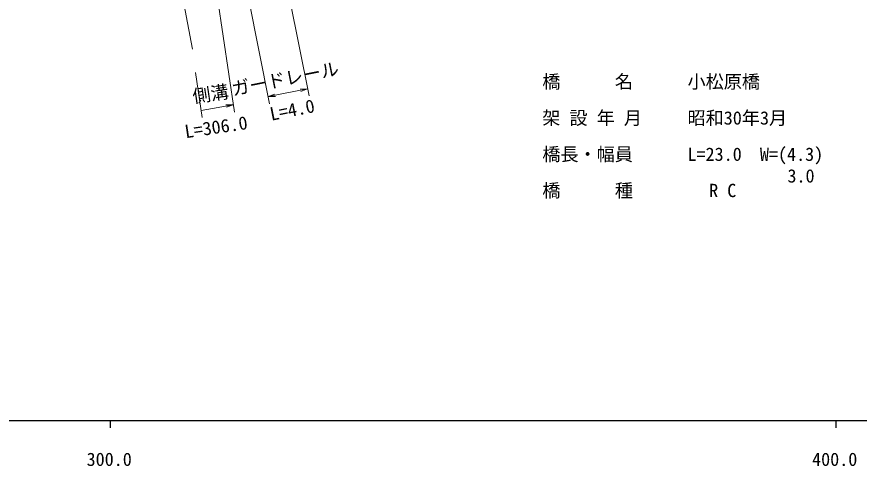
# Model space of a CAD drawing. Units: millimetres, scale not verified. Extents: x 40000 to 680000, y 20000 to 380000.
# Drawn here: x 355115 to 471216, y 198715 to 260651 of the extents above; entities that cross this region are included whole.
import ezdxf
from ezdxf.enums import TextEntityAlignment as Align

# ---------------------------------------------------------------- set-up
doc = ezdxf.new("R2010")
doc.units = ezdxf.units.MM
doc.header["$LTSCALE"] = 1000
doc.linetypes.add('LONG_DASHED_DOTTED', pattern=[15.25, 12, -1.5, 0.25, -1.5])
for name, color, linetype, lineweight in [('M-BGD', 7, 'Continuous', 13), ('M-STR-HTXT', 7, 'Continuous', 13), ('M-TTL-BAND', 7, 'Continuous', 25)]:
    doc.layers.add(name, color=color, linetype=linetype, lineweight=lineweight)
doc.styles.add('ＭＳ ゴシック', font='')
doc.styles.get('ＭＳ ゴシック').set_extended_font_data('MS Gothic')

# ---------------------------------------------------------------- blocks, each defined once
blk = doc.blocks.new('open_arrow')
at = {"color": 0, "linetype": 'Continuous', "lineweight": -2}
blk.add_lwpolyline([(7.5, 1.25), (0, 0), (7.5, -1.25)], dxfattribs=at)

msp = doc.modelspace()

# ---------------------------------------------------------------- linework, layer by layer
at = {"layer": 'M-BGD', "linetype": 'LONG_DASHED_DOTTED'}
msp.add_line((366912, 322447), (379331, 256218), dxfattribs=at)
at = {"layer": 'M-STR-HTXT'}
for p, q in [((380503, 278700), (385094, 247518)), ((384083, 278250), (389942, 248673)), ((389825, 277845), (395391, 249752)), ((379732, 252957), (380666, 246774)), ((389748, 249654), (395196, 250733)), ((384949, 248508), (380517, 247762))]:
    msp.add_line(p, q, dxfattribs=at)
at = {"layer": 'M-TTL-BAND'}
for p, q in [((40000, 205000), (579000, 205000)), ((368000, 205000), (368000, 204000)), ((468000, 205000), (468000, 204000))]:
    msp.add_line(p, q, dxfattribs=at)

# ---------------------------------------------------------------- block references
at = {"layer": 'M-STR-HTXT', "xscale": 133, "yscale": 133}
for p, rotation in [((395196, 250733), 191.2), ((389748, 249654), 11.2), ((384949, 248508), 189.5)]:
    msp.add_blockref('open_arrow', p, dxfattribs=dict(at, rotation=rotation))

# ---------------------------------------------------------------- texts
at = {"layer": 'M-STR-HTXT', "style": 'ＭＳ ゴシック'}
for s, rotation, p in [('ガードレール', 11.206, (392375, 250684)), ('側溝', 8.376, (382026, 248583)), ('L=4.0', 11.206, (393352, 246395)), ('L=306.0', 8.376, (382787, 244010))]:
    msp.add_text(s, height=1833, rotation=rotation, dxfattribs=at).set_placement(p, align=Align.BOTTOM_CENTER)
for s, p in [('橋\u3000\u3000\u3000名', (427538, 250250)), ('小松原橋', (447551, 250250)), ('架 設 年 月', (427538, 245250)), ('昭和30年3月', (447551, 245250)), ('橋長・幅員', (427538, 240250)), ('L=23.0\u3000W=(4.3)', (447551, 240250)), ('3.0', (461327, 237263)), ('橋\u3000\u3000\u3000種', (427538, 235250)), ('R C', (450539, 235250))]:
    msp.add_text(s, height=1833, dxfattribs=at).set_placement(p, align=Align.BOTTOM_LEFT)
at = {"layer": 'M-TTL-BAND', "style": 'ＭＳ ゴシック'}
for s, p in [('300.0', (367844, 198195)), ('400.0', (467844, 198195))]:
    msp.add_text(s, height=1833, dxfattribs=at).set_placement(p, align=Align.BOTTOM_CENTER)

doc.saveas('drawing.dxf')
